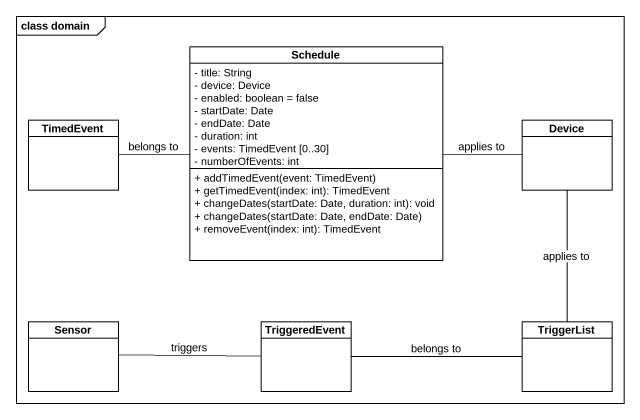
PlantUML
@startuml
mainframe class domain
hide circle
hide empty members
skinparam classAttributeIconSize 0
class Schedule {
  - title: String
  - device: Device
  - enabled: boolean = false
  - startDate: Date
  - endDate: Date
  - duration: int
  - events: TimedEvent [0..30]
  - numberOfEvents: int
  + addTimedEvent(event: TimedEvent)
  + getTimedEvent(index: int): TimedEvent
  + changeDates(startDate: Date, duration: int): void
  + changeDates(startDate: Date, endDate: Date)
  + removeEvent(index: int): TimedEvent
}
class TimedEvent
class Device
class Sensor
class TriggeredEvent
class TriggerList
TimedEvent -right- Schedule : belongs to
Device -left- Schedule : applies to
Sensor -right- TriggeredEvent : triggers
TriggeredEvent -right- TriggerList : belongs to
TriggerList -up- Device : applies to
@enduml
